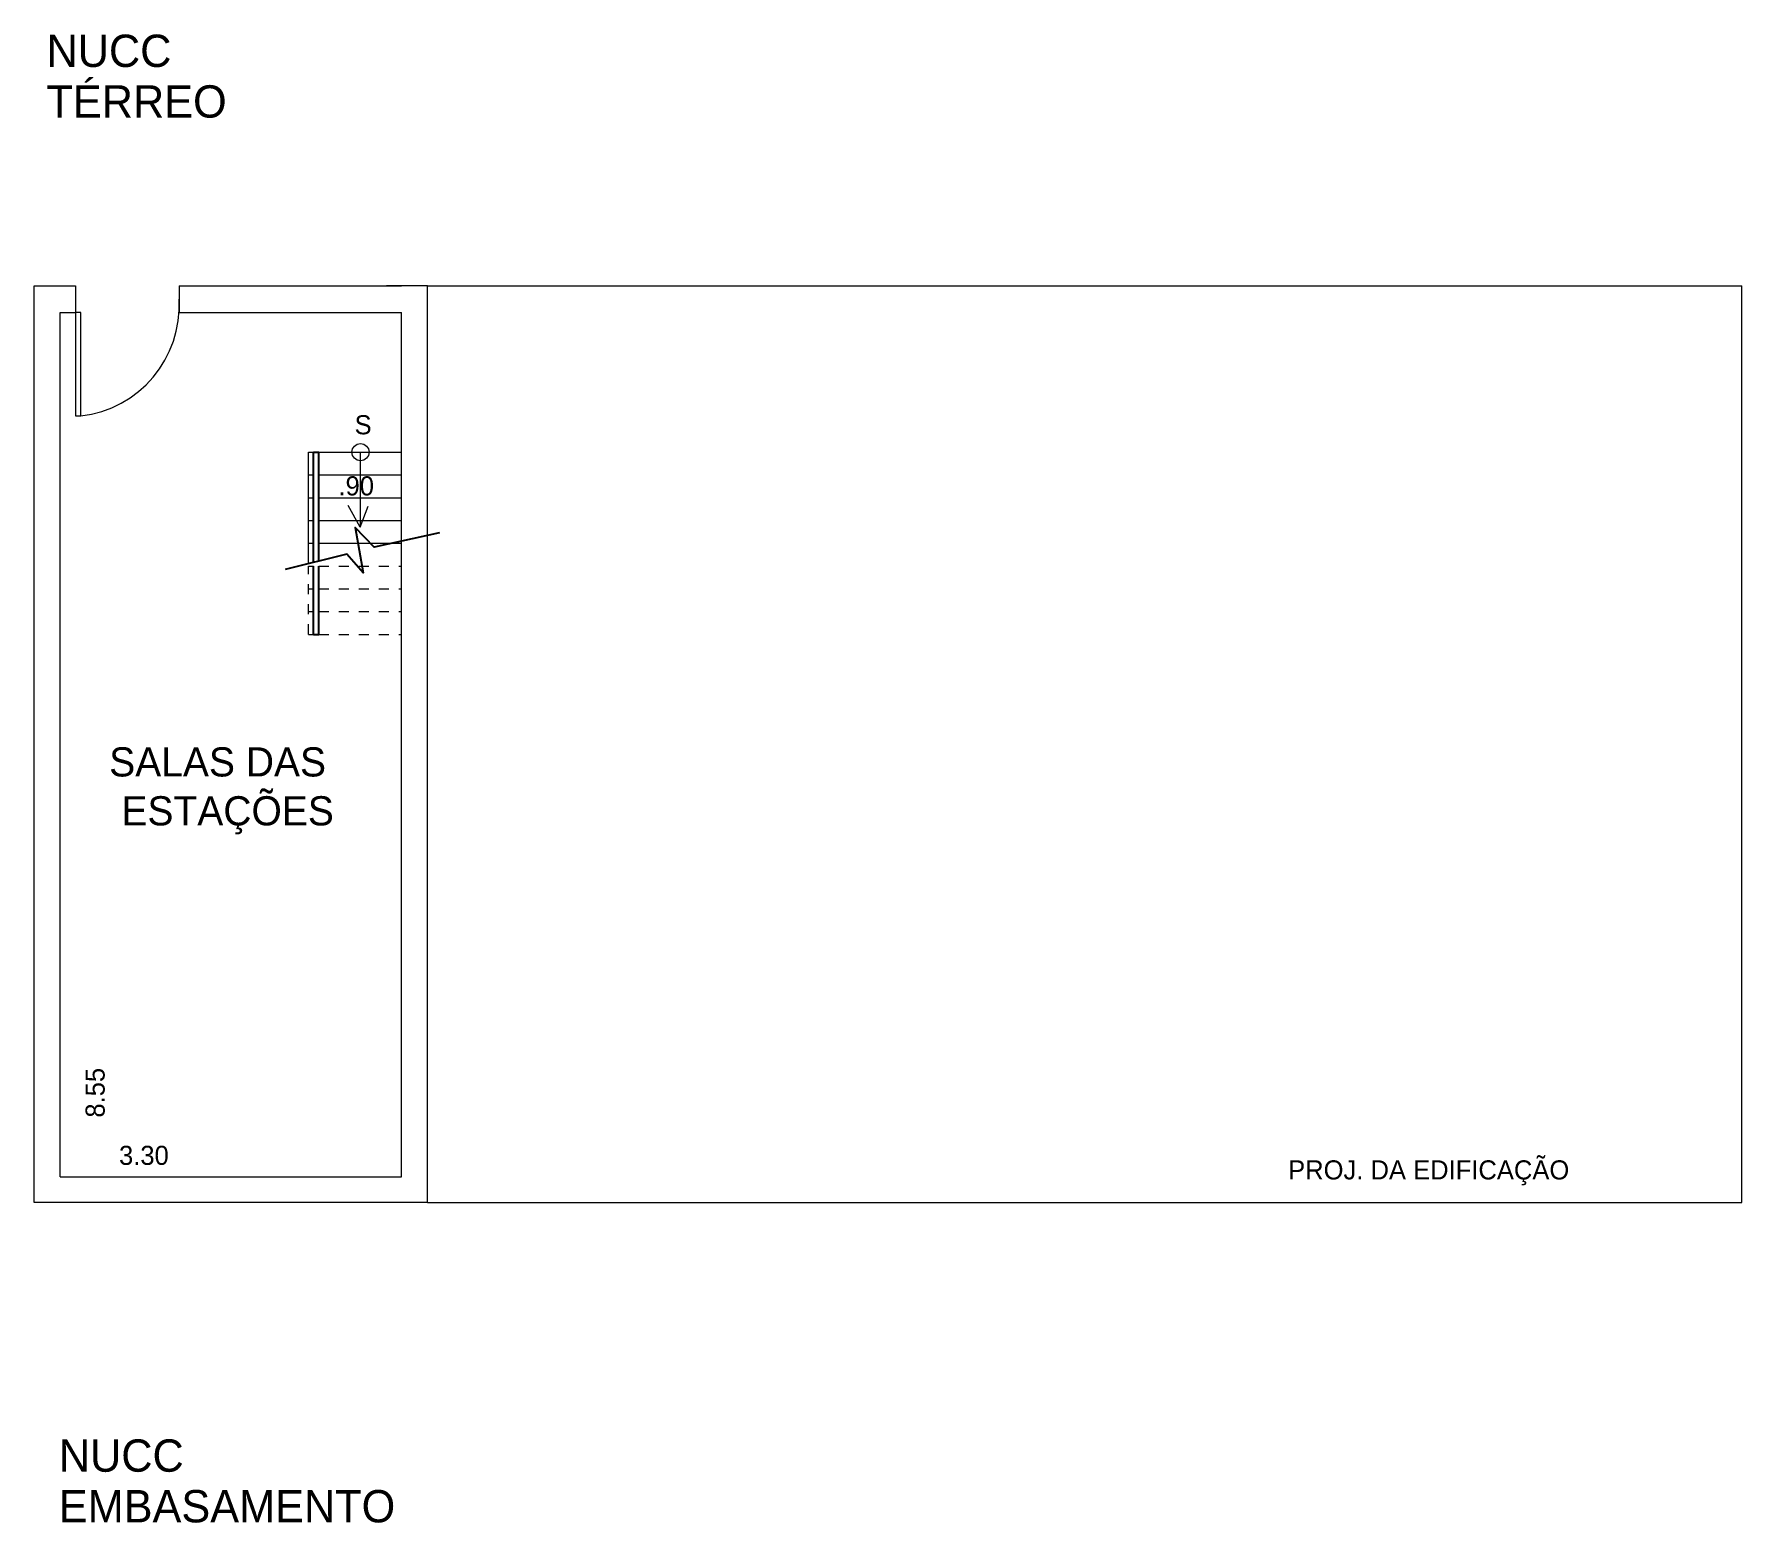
# Model space of a CAD drawing. Header units: metres. Extents: x 512 to 829, y -209 to 245.
# Drawn here: x 726.85 to 743.88, y -178 to -163.15 of the extents above; entities that cross this region are included whole.
import ezdxf

# ---------------------------------------------------------------- set-up
doc = ezdxf.new("R2010")
doc.units = ezdxf.units.M
doc.header["$LTSCALE"] = 0.508
doc.linetypes.add('STYLE_01', pattern=[0.073819, 0.049213, -0.024606])
doc.layers.add('BOMB', color=1, linetype='Continuous')
doc.layers.add('PENA01', color=2, linetype='Continuous')
for name, color, linetype, lineweight in [('COTAS', 2, 'Continuous', 15), ('PENA04', 4, 'Continuous', 15), ('PONTILHADO', 2, 'STYLE_01', 15), ('PORTAS-JAN-ESCADA-DIVS-AUX', 2, 'Continuous', 15), ('TEXTO', 7, 'Continuous', 15)]:
    doc.layers.add(name, color=color, linetype=linetype, lineweight=lineweight)

msp = doc.modelspace()

# ---------------------------------------------------------------- linework, layer by layer
at = {"layer": 'BOMB'}
for p, q in [((729.6382, -168.1667), (729.6382, -167.3194)), ((729.6382, -167.3194), (729.6898, -167.3194)), ((729.6898, -168.1539), (729.6898, -167.3194)), ((729.6382, -168.4201), (729.6382, -168.1667)), ((729.6898, -168.4073), (729.6898, -168.1539)), ((729.6382, -169.1361), (729.6382, -168.4549)), ((729.6898, -169.1361), (729.6898, -168.4549)), ((729.6382, -169.1361), (729.6898, -169.1361))]:
    msp.add_line(p, q, dxfattribs=at)
at = {"layer": 'PENA01', "ltscale": 0.5}
msp.add_lwpolyline([(730.8954, -168.123), (730.2423, -168.2655), (730.0528, -168.0713), (730.1311, -168.5235), (729.9713, -168.3376), (729.356, -168.4901)], dxfattribs=at)
at = {"layer": 'PENA04'}
for p, q in [((726.8511, -165.925), (726.8511, -165.6602)), ((726.8511, -174.8032), (726.8511, -165.6602)), ((726.8511, -165.6602), (727.264, -165.6602)), ((726.8511, -165.925), (726.8511, -165.667)), ((727.264, -165.6602), (727.264, -165.925)), ((728.2963, -165.6602), (730.5156, -165.6602)), ((728.2963, -165.6602), (728.2963, -165.9258)), ((730.7737, -165.6602), (730.3667, -165.6602)), ((730.7737, -174.8032), (730.7737, -165.6602)), ((727.1092, -165.925), (727.264, -165.9252)), ((727.1092, -174.5452), (727.1092, -165.925)), ((728.2963, -165.9258), (730.5156, -165.9258)), ((730.5156, -174.5452), (730.5156, -165.925)), ((730.5156, -174.5452), (730.5156, -165.9258)), ((726.8511, -174.8032), (726.8511, -174.5452)), ((727.1092, -174.5452), (730.5156, -174.5452)), ((727.1092, -174.5452), (727.8221, -174.5452)), ((730.7737, -174.8032), (726.8511, -174.8032))]:
    msp.add_line(p, q, dxfattribs=at)
at = {"layer": 'PONTILHADO'}
for p, q in [((729.5866, -168.2278), (729.6382, -168.2278)), ((729.5866, -168.4549), (729.6382, -168.4549)), ((729.5866, -169.1361), (729.5866, -168.4549)), ((729.6898, -168.4549), (730.5156, -168.4549)), ((729.5866, -168.682), (729.6382, -168.682)), ((729.6898, -168.682), (730.5156, -168.682)), ((729.5866, -168.909), (729.6382, -168.909)), ((729.6898, -168.909), (730.5156, -168.909)), ((729.5866, -169.1361), (729.6382, -169.1361)), ((729.6898, -169.1361), (730.5156, -169.1361))]:
    msp.add_line(p, q, dxfattribs=at)
at = {"layer": 'PORTAS-JAN-ESCADA-DIVS-AUX'}
for p, q in [((730.7737, -165.6602), (743.8834, -165.6602)), ((743.8834, -174.8032), (743.8834, -165.6602)), ((729.5866, -167.3194), (729.6382, -167.3194)), ((729.5866, -168.4329), (729.5866, -167.3194)), ((729.6898, -167.3194), (730.5156, -167.3194)), ((730.1027, -167.3155), (730.1027, -168.0658)), ((729.5866, -167.5465), (729.6382, -167.5465)), ((729.6898, -167.5465), (730.5156, -167.5465)), ((729.5866, -167.7736), (729.6382, -167.7736)), ((729.6898, -167.7736), (730.5156, -167.7736)), ((730.1027, -168.0658), (729.9836, -167.8498)), ((730.1027, -168.0658), (730.1831, -167.8581)), ((729.5866, -168.0007), (729.6382, -168.0007)), ((729.6898, -168.0007), (730.5156, -168.0007)), ((729.6898, -168.2278), (730.5156, -168.2278)), ((730.7737, -174.8032), (743.8834, -174.8032))]:
    msp.add_line(p, q, dxfattribs=at)
msp.add_lwpolyline([(727.264, -165.9252), (727.264, -166.9574), (727.3156, -166.9574), (727.3156, -165.9252)], close=True, dxfattribs=at)
msp.add_circle((730.1063, -167.3194), 0.0854, dxfattribs=at)
msp.add_arc((727.1935, -165.8594), 1.1048, 276.34708, 3.44555, dxfattribs=at)

# ---------------------------------------------------------------- texts
at = {"layer": 'COTAS'}
for s, p in [('S', (730.0471, -167.1414)), ('.90', (729.8863, -167.7508)), ('3.30', (727.6977, -174.4269)), ('PROJ. DA EDIFICAÇÃO', (739.3582, -174.572))]:
    msp.add_text(s, height=0.1906, dxfattribs=at).set_placement(p)
msp.add_text('8.55', height=0.1906, rotation=90, dxfattribs=at).set_placement((727.5544, -173.9554))
at = {"layer": 'PENA04'}
for s, height, p in [('NUCC', 0.32258, (726.974, -163.4783)), ('TÉRREO', 0.32258, (726.974, -163.9834)), ('NUCC', 0.32258, (727.0971, -177.4868)), ('EMBASAMENTO', 0.322581, (727.0971, -177.9919))]:
    msp.add_text(s, height=height, dxfattribs=at).set_placement(p)
at = {"layer": 'TEXTO'}
for s, p in [('SALAS DAS', (727.5995, -170.5535)), ('ESTAÇÕES', (727.7215, -171.0414))]:
    msp.add_text(s, height=0.29098, dxfattribs=at).set_placement(p)

doc.saveas('drawing.dxf')
